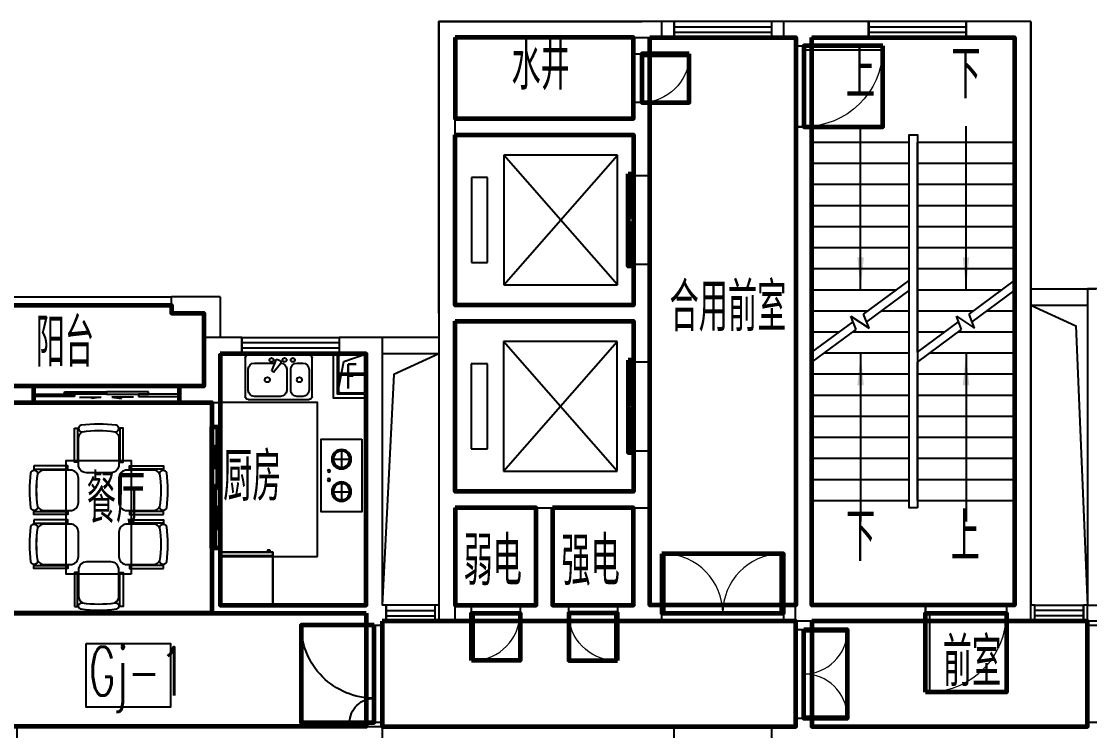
# Model space of a CAD drawing. Extents: x 4833635 to 4868335, y -1203925 to -1185425.
# Drawn here: x 4842185 to 4855360, y -1194175 to -1185425 of the extents above; entities that cross this region are included whole.
import ezdxf

# ---------------------------------------------------------------- set-up
doc = ezdxf.new("R2010")
doc.units = 0
doc.header["$MEASUREMENT"] = 0
doc.layers.get('0').update_dxf_attribs({"linetype": 'CONTINUOUS'})
for name, color, linetype in [('BALCONY', 153, 'CONTINUOUS'), ('C厨厕布置', 69, 'CONTINUOUS'), ('DIM', 3, 'CONTINUOUS'), ('FURNITURE', 8, 'CONTINUOUS'), ('LVTRY', 187, 'CONTINUOUS'), ('R_NAME', 255, 'CONTINUOUS'), ('STAIR', 3, 'CONTINUOUS'), ('WALL', 2, 'CONTINUOUS'), ('WINDOW', 4, 'CONTINUOUS'), ('剪力墙', 2, 'CONTINUOUS')]:
    doc.layers.add(name, color=color, linetype=linetype)
for name, color, linetype, lineweight in [('GT_厨房', 4, 'CONTINUOUS', 60), ('GT_楼梯', 130, 'CONTINUOUS', 60), ('GT_水机房', 170, 'CONTINUOUS', 60), ('GT_电机房', 210, 'CONTINUOUS', 60), ('GT_电梯', 150, 'CONTINUOUS', 60), ('GT_过道', 30, 'CONTINUOUS', 60), ('GT_门', 245, 'CONTINUOUS', 60), ('GT_阳台', 6, 'CONTINUOUS', 60), ('GT_餐厅', 3, 'CONTINUOUS', 60), ('图层3', 11, 'CONTINUOUS', 0)]:
    doc.layers.add(name, color=color, linetype=linetype, lineweight=lineweight)
doc.layers.get('DIM').off()
doc.styles.add('HZ', font='txt', dxfattribs={"bigfont": 'hztxt'})
doc.styles.add('RM_LABEL', font='romans.shx', dxfattribs={"width": 0.7, "height": 350, "bigfont": 'hztxt3.shx'})

# ---------------------------------------------------------------- blocks, each defined once
blk = doc.blocks.new('CHAIR-09')
for points in [[(250, -150, 0.414214), (150, -50), (-150, -50, 0.414214), (-250, -150), (-250, -470, 0.266219), (-201, -556, 0.06842), (201, -556, 0.266219), (250, -470)], [(-215, -635, -1.000906), (-204, -556, 0.069723), (204, -556, -1.000906), (215, -635, -0.068813)]]:
    blk.add_lwpolyline(points, format="xyb", close=True)
for points in [[(-300, -600), (-260, -600), (-260, -180), (-300, -180)], [(260, -180), (300, -180), (300, -600), (260, -600)]]:
    blk.add_lwpolyline(points, close=True)
blk = doc.blocks.new('A$C7AE26B6D')
at = {"layer": 'FURNITURE'}
blk.add_lwpolyline([(450, 635), (450, 1435), (1850, 1435), (1850, 635), (1850, 635)], close=True, dxfattribs=at)
for p, rotation in [((817, 1235), 180), ((1483, 1235), 180), ((650, 1035), 270)]:
    blk.add_blockref('CHAIR-09', p, dxfattribs=dict(at, rotation=rotation))
at = {"layer": 'FURNITURE', "xscale": -1, "rotation": 90}
blk.add_blockref('CHAIR-09', (1650, 1035), dxfattribs=at)
at = {"layer": 'FURNITURE'}
for p in [(817, 835), (1483, 835)]:
    blk.add_blockref('CHAIR-09', p, dxfattribs=at)
blk = doc.blocks.new('A$C31110A14')
at = {"linetype": 'Continuous'}
for p, q in [((37, 824), (512, 824)), ((0, 37), (0, 786)), ((100, 711), (100, 461)), ((437, 786), (175, 786)), ((512, 387), (512, 711)), ((549, 786), (549, 37)), ((59, 414), (69, 397)), ((72, 450), (198, 498)), ((211, 476), (107, 390)), ((198, 498), (211, 476)), ((175, 312), (437, 312)), ((100, 187), (100, 112)), ((437, 262), (175, 262)), ((512, 112), (512, 187)), ((512, 0), (37, 0)), ((175, 37), (437, 37))]:
    blk.add_line(p, q, dxfattribs=at)
for centre, radius, start, end in [((37, 786), 37.4, 90, 180), ((512, 786), 37.4, 0, 90), ((175, 711), 74.9, 90, 180), ((437, 711), 74.9, 0, 90), ((306, 551), 31.2, 91.1175, 450), ((62, 500), 25, 93.0704, 450), ((81, 427), 25, 110.5377, 210), ((91, 409), 25, 210, 309.4623), ((62, 339), 25, 93.0704, 450), ((175, 387), 74.9, 180, 270), ((437, 387), 74.9, 270, 360), ((62, 237), 25, 93.0704, 450), ((175, 187), 74.9, 90, 180), ((306, 156), 31.2, 91.1175, 450), ((437, 187), 74.9, 0, 90), ((37, 37), 37.4, 180, 270), ((175, 112), 74.9, 180, 270), ((437, 112), 74.9, 270, 360), ((512, 37), 37.4, 270, 360)]:
    blk.add_arc(centre, radius, start, end, dxfattribs=at)
blk = doc.blocks.new('A$C52241BEE')
for p, q in [((250, 750), (250, 550)), ((350, 650), (150, 650)), ((250, 350), (250, 150)), ((350, 250), (150, 250))]:
    blk.add_line(p, q)
blk.add_lwpolyline([(0, 900), (0, 0), (500, 0), (500, 900)], close=True)
for centre, radius in [((250, 650), 120), ((250, 650), 100), ((406, 504), 15), ((406, 396), 15), ((250, 250), 120), ((250, 250), 100)]:
    blk.add_circle(centre, radius)
blk = doc.blocks.new('_ARROW')
blk.add_solid([(0, 0), (-1, 0.1), (-1, -0.1)])
blk = doc.blocks.new('A$C1287145A')
at = {"linetype": 'Continuous'}
for points, invisible_edges in [([(652, 652, 1021), (0, 652, 1021), (652, 652, 65)], 2), ([(0, 652, 65), (652, 652, 65), (0, 652, 1021)], 2), ([(0, 652, 65), (0, 652, 1021), (0, 608, 1021)], 12), ([(0, 608, 1021), (0, 608, 65), (0, 652, 65)], 12), ([(652, 652, 1412), (0, 652, 1412), (652, 652, 1032)], 2), ([(0, 652, 1032), (652, 652, 1032), (0, 652, 1412)], 2), ([(0, 652, 1032), (0, 652, 1412), (0, 608, 1412)], 12), ([(0, 608, 1412), (0, 608, 1032), (0, 652, 1032)], 12), ([(0, 652, 1412), (652, 652, 1412), (0, 608, 1412)], 2), ([(652, 608, 1412), (0, 608, 1412), (652, 652, 1412)], 2), ([(0, 597), (0, 597, 1412), (0, 0, 1412)], 12), ([(0, 0, 1412), (0, 0), (0, 597)], 12), ([(652, 597, 65), (0, 597, 65), (652, 597)], 2), ([(0, 597), (652, 597), (0, 597, 65)], 2), ([(0, 597, 1412), (652, 597, 1412), (0, 0, 1412)], 2), ([(652, 0, 1412), (0, 0, 1412), (652, 597, 1412)], 2), ([(652, 652, 1021), (652, 652, 65), (652, 608, 1021)], 2), ([(652, 608, 65), (652, 608, 1021), (652, 652, 65)], 2), ([(652, 652, 1412), (652, 652, 1032), (652, 608, 1412)], 2), ([(652, 608, 1032), (652, 608, 1412), (652, 652, 1032)], 2), ([(652, 597, 1412), (652, 597), (652, 0, 1412)], 2), ([(652, 0), (652, 0, 1412), (652, 597)], 2), ([(0, 0, 1412), (652, 0, 1412), (0, 0)], 2), ([(652, 0), (0, 0), (652, 0, 1412)], 2)]:
    blk.add_3dface(points, dxfattribs=dict(at, invisible_edges=invisible_edges))
at = {"linetype": 'Continuous', "oblique": -180, "text_generation_flag": 4, "width": 0.8, "flags": 9}
for tag in ['ZSIZE', 'YSIZE', 'XSIZE']:
    blk.add_attdef(tag, (326, 0), '', height=0.427, rotation=90, dxfattribs=at)
at = {"linetype": 'Continuous'}
mesh = blk.add_polyface(dxfattribs=at)
corners = [(33, 673, 1042), (65, 673, 1042), (33, 673, 1379), (65, 673, 1379), (58, 677, 1042), (58, 677, 1379), (52, 678, 1042), (52, 678, 1379), (43, 678, 1042), (43, 678, 1379), (36, 676, 1042), (36, 676, 1379), (33, 673, 608), (65, 673, 608), (33, 673, 1010), (65, 673, 1010), (58, 677, 608), (58, 677, 1010), (52, 678, 608), (52, 678, 1010), (43, 678, 608), (43, 678, 1010), (36, 676, 608), (36, 676, 1010), (43, 652, 1379), (43, 673, 1379), (43, 652, 1042), (43, 673, 1042), (43, 652, 1010), (43, 673, 1010), (43, 652, 608), (43, 673, 608)]
mesh.append_faces([[corners[k] for k in face] for face in [(0, 1, 2), (3, 1, 2), (1, 4, 3), (4, 6, 5), (6, 8, 7), (8, 10, 9), (10, 0, 11), (12, 13, 14), (13, 16, 15), (16, 18, 17), (18, 20, 19), (20, 22, 21), (22, 12, 23), (24, 25, 26), (27, 26, 25), (28, 29, 30), (31, 30, 29), (3, 2, 1), (0, 1, 2), (12, 13, 14)]], dxfattribs={"vtx1": -1})
mesh.append_faces([[corners[k] for k in face] for face in [(4, 5, 3), (6, 7, 5), (8, 9, 7), (10, 11, 9), (0, 2, 11), (13, 15, 14), (16, 17, 15), (18, 19, 17), (20, 21, 19), (22, 23, 21), (12, 14, 23), (14, 15, 13)]], dxfattribs={"vtx2": -1})
mesh = blk.add_polyface(dxfattribs=at)
corners = [(652, 652, 1032), (652, 652, 1021), (652, 608, 1032), (652, 608, 1021), (0, 652, 1032), (0, 652, 1021), (0, 608, 1032), (0, 608, 1021), (652, 608, 1412), (652, 597, 1412), (0, 608, 1412), (0, 597, 1412), (652, 608, 65), (652, 597, 65), (0, 608, 65), (0, 597, 65)]
mesh.append_faces([[corners[k] for k in face] for face in [(0, 1, 2), (3, 2, 1), (6, 7, 4), (5, 4, 7), (8, 9, 10), (11, 10, 9), (14, 15, 12), (13, 12, 15)]], dxfattribs={"vtx1": -1})
mesh.append_faces([[corners[k] for k in face] for face in [(4, 5, 1), (1, 0, 4), (12, 13, 9), (9, 8, 12), (10, 11, 15), (15, 14, 10)]], dxfattribs={"vtx2": -1})
blk = doc.blocks.new('A$C6A703DE1')
at = {"layer": 'C厨厕布置'}
for p, q in [((-335, -240), (-15, -240)), ((-335, -260), (-15, -260))]:
    blk.add_line(p, q, dxfattribs=at)
for points in [[(0, 0), (0, -550), (-400, -550), (-400, 0)], [(0, 0), (0, -500), (-350, -500), (-350, 0)]]:
    blk.add_lwpolyline(points, close=True, dxfattribs=at)
blk.add_lwpolyline([(-350, -500), (-273, -96), (0, 0)], dxfattribs=at)
blk.add_lwpolyline([(-15, -35), (-15, -465, -0.414214), (-35, -485), (-315, -485, -0.414214), (-335, -465), (-335, -35, -0.414214), (-315, -15), (-35, -15, -0.414214)], format="xyb", close=True, dxfattribs=at)
at = {"layer": 'C厨厕布置', "style": 'RM_LABEL', "width": 0.6}
blk.add_text('F', height=300, dxfattribs=at).set_placement((-251, -430))
blk = doc.blocks.new('A$C217E3FD2')
at = {"layer": '剪力墙'}
for points in [[(3470, 11055), (720, 11055), (720, 3655), (920, 3655), (920, 5055), (3320, 5055), (3320, 5755), (3120, 5755), (3120, 5255), (920, 5255), (920, 7355), (3120, 7355), (3120, 6874), (3120, 6855), (3320, 6855), (3320, 8055), (3120, 8055), (3120, 7555), (920, 7555), (920, 10855), (3470, 10855)], [(5320, 10755), (5320, 10855), (6020, 10855), (6020, 11055), (4970, 11055), (4970, 10855), (5120, 10855), (5120, 10755)], [(8020, 11055), (7220, 11055), (7220, 10855), (7820, 10855), (7820, 3855), (7720, 3855), (7720, 3655), (8020, 3655), (8020, 11055)], [(6720, 3655), (5120, 3655), (5120, 9755), (5320, 9755), (5320, 3855), (6720, 3855)], [(-1712, 7155), (-2180, 7155), (-2180, 6555), (-2480, 6555), (-2480, 6355), (-1980, 6355), (-1980, 6955), (-1712, 6955)], [(8720, 3855), (10720, 3855), (10720, 4555), (10920, 4555), (10920, 3655), (8720, 3655)], [(-4480, 2355), (20, 2355), (20, 1905), (-180, 1905), (-180, 2155), (-4480, 2155)]]:
    blk.add_lwpolyline(points, close=True, dxfattribs=at)
blk = doc.blocks.new('$TCHSYS$WIN2D')
for p, q in [((-0.5, 0.5), (0.5, 0.5)), ((-0.5, 0.5), (-0.5, -0.5)), ((0.5, 0.5), (0.5, -0.5)), ((0.5, 0.167), (-0.5, 0.167)), ((0.5, -0.167), (-0.5, -0.167)), ((-0.5, -0.5), (0.5, -0.5))]:
    blk.add_line(p, q)
blk = doc.blocks.new('$DorLib2D$00000138')
at = {"color": 0, "linetype": 'Continuous'}
for p, q in [((-0.2875, 0), (-0.2875, 0.1538)), ((-0.2875, 0.1538), (0, 0.1538)), ((0, 0.1538), (0, 0)), ((0.2875, 0.1538), (0, 0.1538)), ((0.2875, 0), (0.2875, 0.1538)), ((-0.5, -0.1399), (-0.5, 0)), ((-0.5, 0), (-0.2187, 0)), ((0, 0), (-0.2875, 0)), ((-0.2187, 0), (-0.2187, -0.1399)), ((0, 0), (0.2875, 0)), ((0.2187, 0), (0.2187, -0.1399)), ((0.5, 0), (0.2187, 0)), ((0.5, 0), (0.5, -0.1946)), ((0.5, -0.1399), (0.5, 0)), ((-0.2187, -0.1399), (-0.5, -0.1399)), ((0.2187, -0.1399), (0.5, -0.1399)), ((-0.1857, -0.186), (-0.037, -0.186)), ((-0.037, -0.186), (-0.1019, -0.2583)), ((-0.1019, -0.2583), (-0.1019, -0.186)), ((0.1857, -0.186), (0.037, -0.186)), ((0.037, -0.186), (0.1019, -0.2583)), ((0.1019, -0.2583), (0.1019, -0.186))]:
    blk.add_line(p, q, dxfattribs=at)
blk = doc.blocks.new('$DorLib2D$00000002')
for p, q in [((-0.5, 0), (-0.5, 0.4875)), ((-0.475, 0.4875), (-0.5, 0.4875)), ((-0.475, 0), (-0.475, 0.4875)), ((0.475, 0), (0.475, 0.4875)), ((0.475, 0.4875), (0.5, 0.4875)), ((0.5, 0), (0.5, 0.4875)), ((-0.5, 0), (-0.475, 0)), ((0.5, 0), (0.475, 0))]:
    blk.add_line(p, q)
at = {"lineweight": 13}
for centre, start, end in [((-0.4875, 0), 0, 88.53072), ((0.4875, 0), 91.46928, 180)]:
    blk.add_arc(centre, 0.4875, start, end, dxfattribs=at)
blk = doc.blocks.new('$DorLib2D$00000001')
for p, q in [((0.45, 0.975), (0.5, 0.975)), ((0.45, 0), (0.45, 0.975)), ((0.5, 0), (0.5, 0.975)), ((0.5, 0), (0.45, 0))]:
    blk.add_line(p, q)
at = {"lineweight": 13}
blk.add_arc((0.475, 0), 0.975, 91.4693, 180, dxfattribs=at)
blk = doc.blocks.new('$DorLib2D$00000131')
at = {"color": 0, "linetype": 'Continuous'}
for p, q in [((0.15, 0.125), (0.2319, 0.1973)), ((0.2319, 0.1973), (0.2319, 0.125)), ((-0.5, 0.125), (-0.5, 0)), ((0.0192, 0.125), (-0.5, 0.125)), ((0.0192, 0), (0.0192, 0.125)), ((0.35, 0.125), (0.15, 0.125)), ((-0.5, 0), (0.0192, 0)), ((-0.024, 0), (0.5, 0)), ((-0.024, -0.125), (-0.024, 0)), ((0.5, 0), (0.5, -0.125)), ((-0.35, -0.125), (-0.15, -0.125)), ((-0.2319, -0.1973), (-0.2319, -0.125)), ((-0.15, -0.125), (-0.2319, -0.1973)), ((0.5, -0.125), (-0.024, -0.125))]:
    blk.add_line(p, q, dxfattribs=at)
blk = doc.blocks.new('$TCHSYS$DOOR2D')
for p, q in [((0.45, 0.975), (0.5, 0.975)), ((0.45, 0), (0.45, 0.975)), ((0.5, 0), (0.5, 0.975)), ((0.5, 0), (0.45, 0))]:
    blk.add_line(p, q)
at = {"lineweight": 13}
blk.add_arc((0.475, 0), 0.975, 91.4693, 180, dxfattribs=at)
blk = doc.blocks.new('$TCHSYS$LDOR22D')
for p, q in [((-0.517, 0.833), (-0.017, 0.833)), ((-0.517, 0.833), (-0.517, 0.667)), ((-0.017, 0.833), (-0.017, 0.667)), ((0.017, 0.833), (0.017, 0.667)), ((0.017, 0.833), (0.517, 0.833)), ((0.517, 0.833), (0.517, 0.667)), ((-0.517, 0.667), (-0.017, 0.667)), ((0.017, 0.667), (0.517, 0.667)), ((-0.5, 0.5), (0.5, 0.5))]:
    blk.add_line(p, q)

msp = doc.modelspace()

# ---------------------------------------------------------------- linework, layer by layer
at = {"layer": 'BALCONY'}
for p, q in [((4854635, -1188725), (4855435, -1188725)), ((4841535, -1188825), (4844035, -1188825)), ((4841535, -1188925), (4844035, -1188925)), ((4854635, -1188925), (4855335, -1188925)), ((4847335, -1189325), (4846535, -1189325)), ((4847335, -1189525), (4846635, -1189525))]:
    msp.add_line(p, q, dxfattribs=at)
for points in [[(4854635, -1188925), (4855191, -1189181), (4855335, -1192625)], [(4847335, -1189525), (4846779, -1189781), (4846635, -1192625)]]:
    msp.add_lwpolyline(points, dxfattribs=at)
at = {"layer": 'GT_厨房'}
msp.add_lwpolyline([(4844635, -1189525), (4844635, -1192625), (4846435, -1192625), (4846435, -1189525), (4844635, -1189525)], dxfattribs=at)
at = {"layer": 'GT_楼梯'}
msp.add_lwpolyline([(4851935, -1185625), (4854435, -1185625), (4854435, -1192625), (4851935, -1192625), (4851935, -1185625)], dxfattribs=at)
at = {"layer": 'GT_水机房'}
msp.add_lwpolyline([(4847535, -1185625), (4847535, -1186625), (4849735, -1186625), (4849735, -1185625), (4847535, -1185625)], dxfattribs=at)
at = {"layer": 'GT_电机房'}
for points in [[(4847535, -1191425), (4847535, -1192625), (4848535, -1192625), (4848535, -1191425), (4847535, -1191425)], [(4848735, -1191425), (4848735, -1192625), (4849735, -1192625), (4849735, -1191425), (4848735, -1191425)]]:
    msp.add_lwpolyline(points, dxfattribs=at)
at = {"layer": 'GT_电梯'}
for points in [[(4847535, -1186825), (4849735, -1186825), (4849735, -1188925), (4847535, -1188925), (4847535, -1186825)], [(4847535, -1189125), (4849735, -1189125), (4849735, -1191225), (4847535, -1191225), (4847535, -1189125)]]:
    msp.add_lwpolyline(points, dxfattribs=at)
at = {"layer": 'GT_过道'}
for points in [[(4849935, -1185625), (4851735, -1185625), (4851735, -1192625), (4849935, -1192625), (4849935, -1185625)], [(4846435, -1192725), (4846435, -1194125), (4838335, -1194125), (4838335, -1192625), (4837118, -1192625), (4837035, -1192625), (4837035, -1190725), (4839335, -1190725), (4839335, -1192725), (4846435, -1192725)], [(4846635, -1192825), (4846635, -1194125), (4851735, -1194125), (4851735, -1192825), (4846635, -1192825)], [(4851935, -1192825), (4851935, -1194075), (4851935, -1194125), (4855335, -1194125), (4855335, -1192825), (4851935, -1192825)]]:
    msp.add_lwpolyline(points, dxfattribs=at)
at = {"layer": 'GT_门'}
for points in [[(4852810, -1185725), (4851835, -1185725), (4851835, -1186725), (4852810, -1186725), (4852810, -1185725)], [(4850420, -1185825), (4849835, -1185825), (4849835, -1186425), (4850420, -1186425), (4850420, -1185825)], [(4849668, -1187306), (4849735, -1187306), (4849735, -1188443), (4849668, -1188443), (4849668, -1187306)], [(4849668, -1189606), (4849668, -1190743), (4849735, -1190743), (4849735, -1189606), (4849668, -1189606)], [(4842335, -1189925), (4842335, -1190125), (4844135, -1190125), (4844135, -1189925), (4842335, -1189925)], [(4844535, -1190425), (4844635, -1190425), (4844635, -1191925), (4844535, -1191925), (4844535, -1190425)], [(4850085, -1191993), (4850085, -1192725), (4851585, -1192725), (4851585, -1191993), (4850085, -1191993)], [(4847735, -1193310), (4847735, -1192725), (4848335, -1192725), (4848335, -1193310), (4847735, -1193310)], [(4849535, -1193310), (4849535, -1192725), (4848935, -1192725), (4848935, -1193310), (4849535, -1193310)], [(4853335, -1193700), (4853335, -1192725), (4854335, -1192725), (4854335, -1193700), (4853335, -1193700)], [(4846535, -1192875), (4845635, -1192875), (4845635, -1194075), (4846535, -1194075), (4846535, -1192875)], [(4851835, -1192925), (4852371, -1192925), (4852371, -1194025), (4851835, -1194025), (4851835, -1192925)]]:
    msp.add_lwpolyline(points, dxfattribs=at)
at = {"layer": 'GT_阳台'}
msp.add_lwpolyline([(4841135, -1189025), (4841535, -1189025), (4841535, -1188925), (4844035, -1188925), (4844035, -1189025), (4844435, -1189025), (4844435, -1189925), (4841135, -1189925), (4841135, -1189025)], dxfattribs=at)
at = {"layer": 'GT_餐厅'}
msp.add_lwpolyline([(4841835, -1190125), (4844535, -1190125), (4844535, -1192725), (4841835, -1192725), (4841835, -1190125)], dxfattribs=at)
at = {"layer": 'LVTRY'}
msp.add_line((4845286, -1192025, 1412), (4845835, -1192025, 499), dxfattribs=at)
msp.add_lwpolyline([(4845835, -1192025), (4845835, -1190125), (4844635, -1190125)], dxfattribs=at)
at = {"layer": 'R_NAME'}
msp.add_lwpolyline([(4842984, -1193099), (4844024, -1193099), (4844024, -1193886), (4842984, -1193886)], close=True, dxfattribs=at)
at = {"layer": 'STAIR'}
for p, q in [((4851935, -1189505), (4851935, -1186915)), ((4851935, -1186915), (4853135, -1186915)), ((4853135, -1188621), (4853135, -1186915)), ((4853235, -1189505), (4853235, -1186915)), ((4853235, -1186915), (4854435, -1186915)), ((4854435, -1188621), (4854435, -1186915)), ((4849535, -1187075), (4848135, -1187075)), ((4848135, -1187075), (4848135, -1188675)), ((4848135, -1188675), (4849535, -1187075)), ((4849535, -1188675), (4848135, -1187075)), ((4849535, -1188675), (4849535, -1187075)), ((4851935, -1187175), (4853135, -1187175)), ((4853235, -1187175), (4854435, -1187175)), ((4847935, -1187350), (4847735, -1187350)), ((4847735, -1187350), (4847735, -1188400)), ((4847935, -1188400), (4847935, -1187350)), ((4851935, -1187435), (4853135, -1187435)), ((4853235, -1187435), (4854435, -1187435)), ((4851935, -1187695), (4853135, -1187695)), ((4853235, -1187695), (4854435, -1187695)), ((4851935, -1187955), (4853135, -1187955)), ((4853235, -1187955), (4854435, -1187955)), ((4851935, -1188215), (4853135, -1188215)), ((4853235, -1188215), (4854435, -1188215)), ((4847735, -1188400), (4847935, -1188400)), ((4851935, -1188475), (4853135, -1188475)), ((4853235, -1188475), (4854435, -1188475)), ((4852572, -1189035), (4853135, -1188621)), ((4853872, -1189035), (4854435, -1188621)), ((4848135, -1188675), (4849535, -1188675)), ((4851935, -1188735), (4852980, -1188735)), ((4852610, -1189131), (4853135, -1188745)), ((4853135, -1191335), (4853135, -1188745)), ((4853235, -1188735), (4854280, -1188735)), ((4853910, -1189131), (4854435, -1188745)), ((4854435, -1191335), (4854435, -1188745)), ((4851935, -1188995), (4852627, -1188995)), ((4852481, -1189226), (4852416, -1189060)), ((4852416, -1189060), (4852640, -1189209)), ((4852640, -1189209), (4852572, -1189035)), ((4852795, -1188995), (4853135, -1188995)), ((4853235, -1188995), (4853927, -1188995)), ((4853781, -1189226), (4853716, -1189060)), ((4853716, -1189060), (4853940, -1189209)), ((4853940, -1189209), (4853872, -1189035)), ((4854095, -1188995), (4854435, -1188995)), ((4851935, -1189505), (4852444, -1189130)), ((4853235, -1189505), (4853744, -1189130)), ((4851935, -1189629), (4852481, -1189226)), ((4851935, -1189255), (4852274, -1189255)), ((4852443, -1189255), (4853135, -1189255)), ((4853235, -1189629), (4853781, -1189226)), ((4853235, -1189255), (4853574, -1189255)), ((4853743, -1189255), (4854435, -1189255)), ((4849531, -1189375), (4848131, -1189375)), ((4848131, -1189375), (4848131, -1190975)), ((4848131, -1190975), (4849531, -1189375)), ((4849531, -1190975), (4848131, -1189375)), ((4849531, -1190975), (4849531, -1189375)), ((4852090, -1189515), (4853135, -1189515)), ((4853390, -1189515), (4854435, -1189515)), ((4847933, -1189650), (4847734, -1189650)), ((4847734, -1189650), (4847734, -1190700)), ((4847933, -1190700), (4847933, -1189650)), ((4851935, -1191335), (4851935, -1189629)), ((4853235, -1191335), (4853235, -1189629)), ((4851935, -1189775), (4853135, -1189775)), ((4853235, -1189775), (4854435, -1189775)), ((4851935, -1190035), (4853135, -1190035)), ((4853235, -1190035), (4854435, -1190035)), ((4851935, -1190295), (4853135, -1190295)), ((4853235, -1190295), (4854435, -1190295)), ((4851935, -1190555), (4853135, -1190555)), ((4853235, -1190555), (4854435, -1190555)), ((4847734, -1190700), (4847933, -1190700)), ((4851935, -1190815), (4853135, -1190815)), ((4853235, -1190815), (4854435, -1190815)), ((4848131, -1190975), (4849531, -1190975)), ((4851935, -1191075), (4853135, -1191075)), ((4853235, -1191075), (4854435, -1191075)), ((4851935, -1191335), (4853135, -1191335)), ((4853235, -1191335), (4854435, -1191335))]:
    msp.add_line(p, q, dxfattribs=at)
for points in [[(4852535, -1188735), (4852535, -1186741)], [(4853835, -1188735), (4853835, -1186718)], [(4852535, -1189515), (4852535, -1191594)], [(4853835, -1189515), (4853835, -1191594)]]:
    msp.add_lwpolyline(points, dxfattribs=at)
at = {"layer": 'WALL'}
for p, q in [((4847335, -1185425), (4849835, -1185425)), ((4847335, -1186725), (4847335, -1185425)), ((4850235, -1185425), (4849835, -1185425)), ((4850235, -1185625), (4850235, -1185425)), ((4851835, -1185425), (4851435, -1185425)), ((4851435, -1185425), (4851435, -1185625)), ((4852635, -1185425), (4851835, -1185425)), ((4852635, -1185625), (4852635, -1185425)), ((4854635, -1185425), (4853835, -1185425)), ((4853835, -1185425), (4853835, -1185625)), ((4854635, -1185425), (4854635, -1192625)), ((4847535, -1185625), (4849735, -1185625)), ((4847535, -1186625), (4847535, -1185625)), ((4849735, -1185625), (4849735, -1185825)), ((4849935, -1185625), (4850235, -1185625)), ((4849935, -1185825), (4849935, -1185625)), ((4851435, -1185625), (4851735, -1185625)), ((4851735, -1185625), (4851735, -1185725)), ((4851935, -1185625), (4852635, -1185625)), ((4851935, -1185725), (4851935, -1185625)), ((4853835, -1185625), (4854435, -1185625)), ((4854435, -1185625), (4854435, -1192625)), ((4851735, -1185725), (4851935, -1185725)), ((4849735, -1185825), (4849935, -1185825)), ((4849935, -1186425), (4849735, -1186425)), ((4849735, -1186425), (4849735, -1186625)), ((4849935, -1186725), (4849935, -1186425)), ((4847535, -1186625), (4849735, -1186625)), ((4847335, -1189025), (4847335, -1186725)), ((4849935, -1187325), (4849935, -1186725)), ((4851935, -1186725), (4851735, -1186725)), ((4851735, -1186725), (4851735, -1192625)), ((4851935, -1192625), (4851935, -1186725)), ((4847535, -1188925), (4847535, -1186825)), ((4847535, -1186825), (4849735, -1186825)), ((4849735, -1186825), (4849735, -1187325)), ((4849735, -1187325), (4849935, -1187325)), ((4849935, -1188425), (4849735, -1188425)), ((4849735, -1188425), (4849735, -1188925)), ((4849935, -1189025), (4849935, -1188425)), ((4844435, -1188825), (4844035, -1188825)), ((4844035, -1189025), (4844035, -1188825)), ((4849735, -1188925), (4847535, -1188925)), ((4844435, -1189025), (4844035, -1189025)), ((4849935, -1189625), (4849935, -1189025)), ((4849735, -1189125), (4847535, -1189125)), ((4849735, -1189125), (4849735, -1189625)), ((4849735, -1189625), (4849935, -1189625)), ((4849935, -1190725), (4849735, -1190725)), ((4849735, -1190725), (4849735, -1191225)), ((4849935, -1191325), (4849935, -1190725)), ((4848635, -1191225), (4847535, -1191225)), ((4849735, -1191225), (4848635, -1191225)), ((4848535, -1191425), (4847535, -1191425)), ((4848535, -1191425), (4848535, -1192625)), ((4849735, -1191425), (4848735, -1191425)), ((4848735, -1191425), (4848735, -1192625)), ((4849735, -1191425), (4849735, -1192625)), ((4849935, -1191325), (4849935, -1192625))]:
    msp.add_line(p, q, dxfattribs=at)
at = {"layer": 'WALL', "color": 2}
for p, q in [((4855867, -1188725), (4855335, -1188725)), ((4855335, -1188725), (4855335, -1192625)), ((4844435, -1188825), (4844435, -1188825)), ((4844635, -1188825), (4844435, -1188825)), ((4844635, -1188825), (4844635, -1188925)), ((4844635, -1188925), (4844635, -1189325)), ((4844435, -1189025), (4844435, -1189425)), ((4847335, -1189025), (4847335, -1191325)), ((4847535, -1189125), (4847535, -1191225)), ((4844902, -1189325), (4844635, -1189325)), ((4844902, -1189525), (4844902, -1189325)), ((4846635, -1189325), (4846102, -1189325)), ((4846102, -1189325), (4846102, -1189525)), ((4846635, -1189325), (4846635, -1192625)), ((4844435, -1189425), (4844435, -1189925)), ((4844635, -1189525), (4844902, -1189525)), ((4844635, -1189525), (4844635, -1190025)), ((4846102, -1189525), (4846435, -1189525)), ((4846435, -1189525), (4846435, -1192625)), ((4842335, -1189925), (4841835, -1189925)), ((4842335, -1190125), (4842335, -1189925)), ((4844435, -1189925), (4844135, -1189925)), ((4844135, -1189925), (4844135, -1190125)), ((4844635, -1190425), (4844635, -1190025)), ((4841835, -1190125), (4842335, -1190125)), ((4844135, -1190125), (4844535, -1190125)), ((4844535, -1190125), (4844535, -1190425)), ((4844535, -1190425), (4844635, -1190425)), ((4847335, -1191325), (4847335, -1192625)), ((4847535, -1191425), (4847535, -1192625)), ((4844635, -1191925), (4844535, -1191925)), ((4844535, -1191925), (4844535, -1192725)), ((4844635, -1192625), (4844635, -1191925)), ((4844535, -1192725), (4846435, -1192725)), ((4844635, -1192625), (4846435, -1192625)), ((4846435, -1192725), (4846435, -1192875)), ((4846685, -1192625), (4846635, -1192625)), ((4846685, -1192825), (4846685, -1192625)), ((4847335, -1192625), (4847285, -1192625)), ((4847285, -1192625), (4847285, -1192825)), ((4847735, -1192625), (4847535, -1192625)), ((4847735, -1192825), (4847735, -1192625)), ((4848535, -1192625), (4848335, -1192625)), ((4848335, -1192625), (4848335, -1192825)), ((4848935, -1192625), (4848735, -1192625)), ((4848935, -1192825), (4848935, -1192625)), ((4849735, -1192625), (4849535, -1192625)), ((4849535, -1192625), (4849535, -1192825)), ((4850085, -1192625), (4849935, -1192625)), ((4850085, -1192825), (4850085, -1192625)), ((4851735, -1192625), (4851585, -1192625)), ((4851585, -1192625), (4851585, -1192825)), ((4853335, -1192625), (4851935, -1192625)), ((4853335, -1192825), (4853335, -1192625)), ((4854435, -1192625), (4854335, -1192625)), ((4854335, -1192625), (4854335, -1192825)), ((4854685, -1192625), (4854635, -1192625)), ((4854685, -1192825), (4854685, -1192625)), ((4855335, -1192625), (4855285, -1192625)), ((4855285, -1192625), (4855285, -1192825)), ((4846435, -1192875), (4846635, -1192875)), ((4846635, -1192875), (4846635, -1192825)), ((4846635, -1192825), (4846685, -1192825)), ((4847285, -1192825), (4847435, -1192825)), ((4847435, -1192825), (4847735, -1192825)), ((4848335, -1192825), (4848635, -1192825)), ((4848635, -1192825), (4848935, -1192825)), ((4849535, -1192825), (4849835, -1192825)), ((4849835, -1192825), (4850085, -1192825)), ((4851585, -1192825), (4851735, -1192825)), ((4851735, -1192825), (4851735, -1192925)), ((4851935, -1192925), (4851935, -1192825)), ((4851935, -1192825), (4853335, -1192825)), ((4854335, -1192825), (4854535, -1192825)), ((4854535, -1192825), (4854685, -1192825)), ((4855285, -1192825), (4855335, -1192825)), ((4855335, -1192825), (4855335, -1192875)), ((4855335, -1192875), (4855535, -1192875)), ((4851735, -1192925), (4851935, -1192925)), ((4851935, -1194025), (4851735, -1194025)), ((4851735, -1194025), (4851735, -1194125)), ((4851935, -1194125), (4851935, -1194025)), ((4842135, -1194125), (4845335, -1194125)), ((4845335, -1194125), (4846435, -1194125)), ((4846635, -1194075), (4846435, -1194075)), ((4846435, -1194075), (4846435, -1194125)), ((4846635, -1194125), (4846635, -1194075)), ((4850235, -1194125), (4846635, -1194125)), ((4850235, -1194325), (4850235, -1194125)), ((4851635, -1194125), (4851435, -1194125)), ((4851435, -1194125), (4851435, -1194325)), ((4851635, -1194125), (4851735, -1194125)), ((4851935, -1194125), (4855335, -1194125)), ((4855535, -1194075), (4855335, -1194075)), ((4855335, -1194075), (4855335, -1194125))]:
    msp.add_line(p, q, dxfattribs=at)
at = {"layer": 'WALL'}
msp.add_lwpolyline([(4853235, -1191425), (4853135, -1191425), (4853135, -1186825), (4853235, -1186825)], close=True, dxfattribs=at)
at = {"layer": 'WINDOW'}
for p, q in [((4851935, -1186725), (4851935, -1185725)), ((4849935, -1185825), (4849935, -1186425)), ((4842335, -1189925), (4844135, -1189925)), ((4846435, -1192875), (4846435, -1194075)), ((4848335, -1192825), (4847735, -1192825)), ((4849535, -1192825), (4848935, -1192825)), ((4854335, -1192825), (4853335, -1192825))]:
    msp.add_line(p, q, dxfattribs=at)
at = {"layer": 'WINDOW', "extrusion": (0, 0, -1)}
msp.add_lwpolyline([(-4846535, -1194075), (-4846235, -1194075, 0.414214), (-4846535, -1193775, 0.414214), (-4845635, -1192875), (-4846535, -1192875)], format="xyb", dxfattribs=at)

# ---------------------------------------------------------------- block references
at = {"layer": 'DIM'}
msp.add_blockref('A$C6A703DE1', (4846435, -1189525), dxfattribs=at)
at = {"layer": 'FURNITURE', "rotation": 90}
msp.add_blockref('A$C7AE26B6D', (4844173, -1192693), dxfattribs=at)
at = {"layer": 'LVTRY', "xscale": -1, "rotation": 90}
msp.add_blockref('A$C31110A14', (4845769, -1189540), dxfattribs=at)
at = {"layer": 'LVTRY', "extrusion": (0, 0, -1), "zscale": -0.9999999999999998}
msp.add_blockref('A$C52241BEE', (-4846383, -1191477), dxfattribs=at)
at = {"layer": 'LVTRY', "xscale": -1}
msp.add_blockref('A$C1287145A', (4845286, -1192625), dxfattribs=at)
at = {"layer": 'STAIR', "yscale": 400, "zscale": 400}
for p, xscale, rotation in [((4852535, -1188735), 400, 270), ((4853835, -1188735), -400, 90), ((4852535, -1189515), 400, 90), ((4853835, -1189515), -400, 270)]:
    msp.add_blockref('_ARROW', p, dxfattribs=dict(at, xscale=xscale, rotation=rotation))
at = {"layer": 'WINDOW'}
for name, p, xscale, yscale, zscale, rotation in [('$TCHSYS$WIN2D', (4850835, -1185525), -1200, 200, -1200, 359.9999999997332), ('$TCHSYS$WIN2D', (4853235, -1185525), -1200, 200, -1200, 9.8816e-12), ('$DorLib2D$00000001', (4851835, -1186225), 1000, -1000, 1000, 90), ('$TCHSYS$DOOR2D', (4849835, -1186125), -600, 600, -600, 270.0000000006225), ('$TCHSYS$LDOR22D', (4849835, -1187875), 1100, -200, 1100, 269.9999999994432), ('$TCHSYS$WIN2D', (4845502, -1189425), -1200, -200, -1200, 179.9999999849255), ('$TCHSYS$LDOR22D', (4849835, -1190175), 1100, -200, 1100, 270.0000000000928), ('$DorLib2D$00000138', (4843235, -1190025), -1800, -200, -1800, 179.9999999849008), ('$DorLib2D$00000131', (4844585, -1191175), 1500, 100, 1500, 270), ('$DorLib2D$00000002', (4850835, -1192725), -1500, -1500, -1500, 180), ('$TCHSYS$WIN2D', (4846985, -1192725), -600, 200, -600, 1.47483468e-08), ('$TCHSYS$DOOR2D', (4848035, -1192725), 600, 600, 600, 180), ('$TCHSYS$DOOR2D', (4849235, -1192725), -600, 600, -600, 180), ('$DorLib2D$00000001', (4853835, -1192725), 1000, 1000, 1000, 179.9999999566048), ('$TCHSYS$WIN2D', (4854985, -1192725), -600, 200, -600, 179.9999999348997), ('$DorLib2D$00000002', (4851835, -1193475), -1100, -1100, -1100, 90)]:
    msp.add_blockref(name, p, dxfattribs=dict(at, xscale=xscale, yscale=yscale, zscale=zscale, rotation=rotation))
at = {"layer": '图层3'}
msp.add_blockref('A$C217E3FD2', (4846614, -1196480), dxfattribs=at)

# ---------------------------------------------------------------- texts
at = {"layer": 'R_NAME', "style": 'HZ', "width": 0.6}
for s, p in [('水井', (4848229, -1186267)), ('上', (4852353, -1186376)), ('下', (4853655, -1186373)), (' 合用前室', (4849858, -1189249)), ('阳台', (4842361, -1189687)), ('厨房', (4844673, -1191341)), ('餐厅', (4842991, -1191615)), ('上', (4853646, -1192085)), ('下', (4852356, -1192083)), ('弱电', (4847638, -1192381)), ('强电', (4848845, -1192381)), (' 前室', (4853228, -1193628)), ('Gj-1', (4843019, -1193741))]:
    msp.add_text(s, height=600, rotation=0, dxfattribs=at).set_placement(p)

doc.saveas('drawing.dxf')
